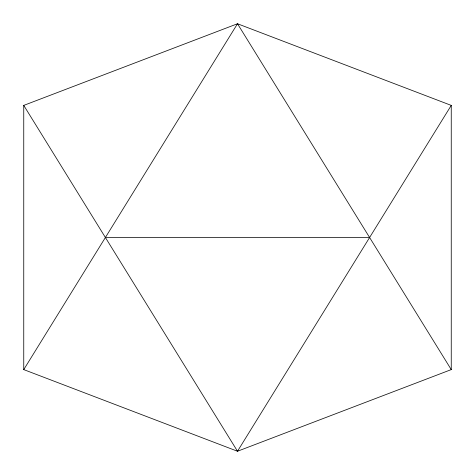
<?xml version="1.0" encoding="UTF-8"?>
<svg xmlns="http://www.w3.org/2000/svg" width="475" height="475" viewBox="0 0 475 475"><rect width="100%" height="100%" fill="white"/><g stroke="black" fill="none" stroke-linecap="round" stroke-linejoin="round"><path stroke-width="0.71" d="M23.75 369.603L237.5 23.75L451.25 105.397L451.25 369.603L237.5 451.25L23.75 369.603L23.75 105.397L237.5 23.75L451.25 369.603M451.25 105.397L237.5 451.25L23.75 105.397M105.397 237.5L369.603 237.5"/></g></svg>
